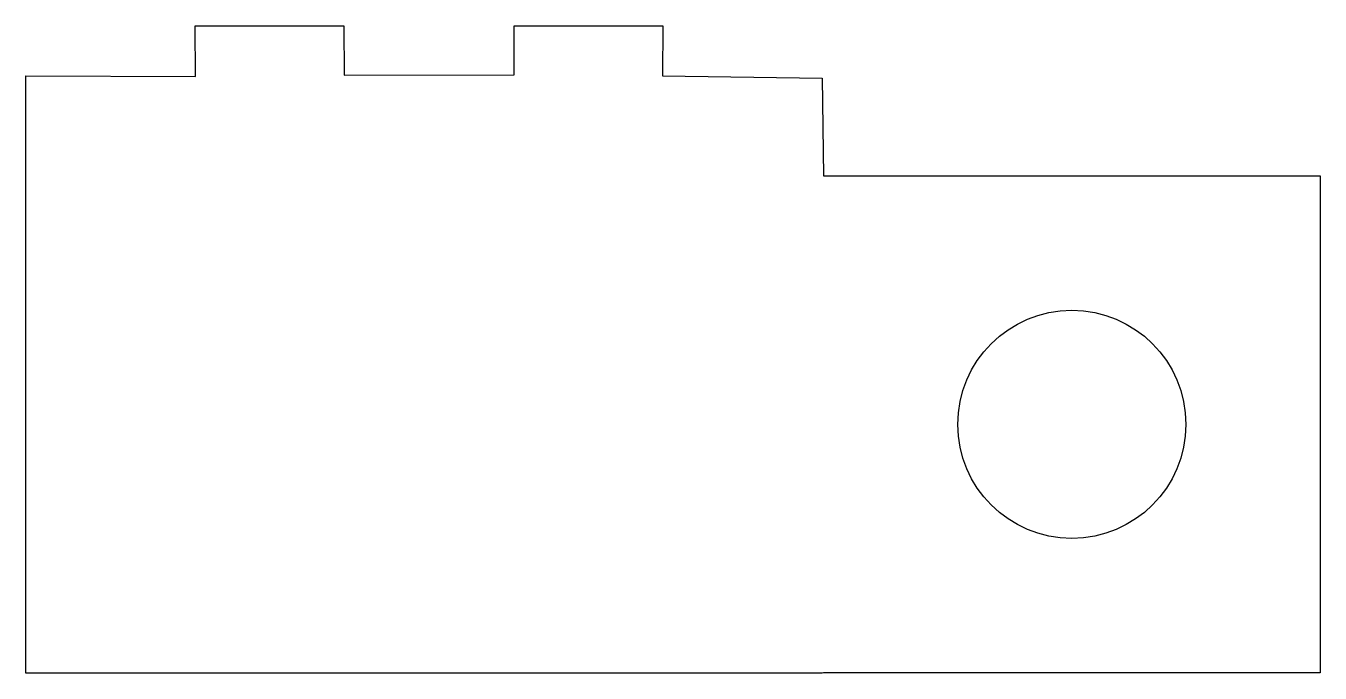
# Model space of a CAD drawing. Header units: millimetres. Extents: x 0 to 130, y 232 to 297.
import ezdxf

# ---------------------------------------------------------------- set-up
doc = ezdxf.new("R2010")
doc.units = ezdxf.units.MM
doc.layers.add('Calque_1', color=7, linetype='CONTINUOUS')

msp = doc.modelspace()

# ---------------------------------------------------------------- linework, layer by layer
at = {"layer": 'Calque_1', "color": 7}
for points in [[(79.944627, 232.055369), (0.055368, 232.055369), (0.055368, 291.944632), (17.087694, 291.884355), (17.045853, 296.954146), (31.954145, 296.954146), (31.975335, 292.003563), (49.045852, 292.045853), (49.045852, 296.954146), (63.954144, 296.954146), (63.933914, 291.96069), (79.957536, 291.710075), (80.091864, 281.908134), (129.90813, 281.908134), (129.90813, 232.091866), (80.091866, 232.091866)], [(116.4379, 257)]]:
    msp.add_lwpolyline(points, close=True, dxfattribs=at)
for points in [[(93.562096, 257), (93.562096, 263.31698), (98.68302, 268.437905), (105, 268.437905)], [(105, 268.437905), (111.31698, 268.437903), (116.4379, 263.316979), (116.4379, 257)], [(105, 245.562095), (98.68302, 245.562095), (93.562096, 250.68302), (93.562096, 257)], [(116.4379, 257), (116.4379, 250.683021), (111.31698, 245.562097), (105, 245.562095)]]:
    msp.add_open_spline(points, degree=3, dxfattribs=at)

doc.saveas('drawing.dxf')
